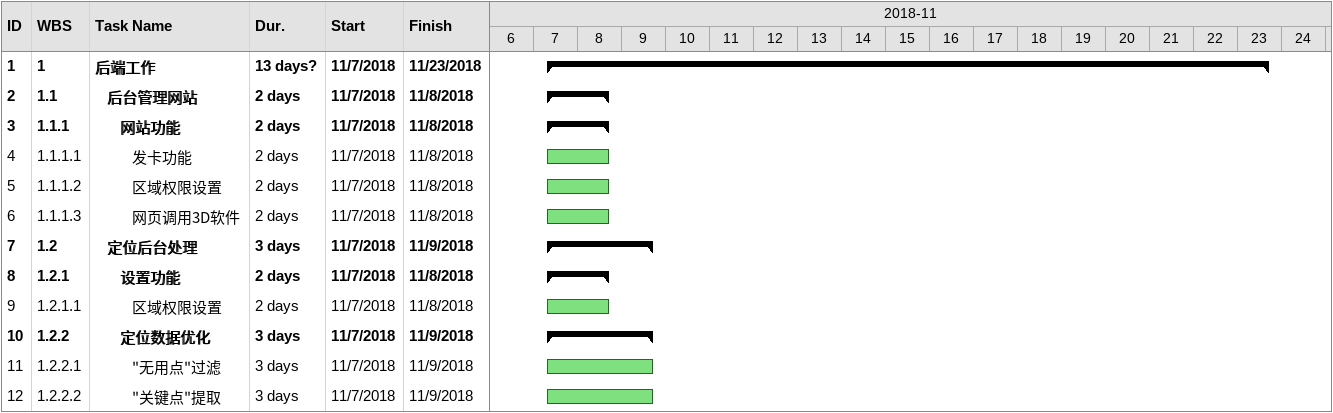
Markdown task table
| ID | WBS | Task | Duration | Start | Finish |
|---|---|---|---|---|---|
| 1 | 1 | **后端工作** | 13d? | 2018-11-07 | 2018-11-23 |
| 2 | 1.1 | **后台管理网站** | 2d | 2018-11-07 | 2018-11-08 |
| 3 | 1.1.1 | **网站功能** | 2d | 2018-11-07 | 2018-11-08 |
| 4 | 1.1.1.1 | 发卡功能 | 2d | 2018-11-07 | 2018-11-08 |
| 5 | 1.1.1.2 | 区域权限设置 | 2d | 2018-11-07 | 2018-11-08 |
| 6 | 1.1.1.3 | 网页调用3D软件 | 2d | 2018-11-07 | 2018-11-08 |
| 7 | 1.2 | **定位后台处理** | 3d | 2018-11-07 | 2018-11-09 |
| 8 | 1.2.1 | **设置功能** | 2d | 2018-11-07 | 2018-11-08 |
| 9 | 1.2.1.1 | 区域权限设置 | 2d | 2018-11-07 | 2018-11-08 |
| 10 | 1.2.2 | **定位数据优化** | 3d | 2018-11-07 | 2018-11-09 |
| 11 | 1.2.2.1 | "无用点"过滤 | 3d | 2018-11-07 | 2018-11-09 |
| 12 | 1.2.2.2 | "关键点"提取 | 3d | 2018-11-07 | 2018-11-09 |
